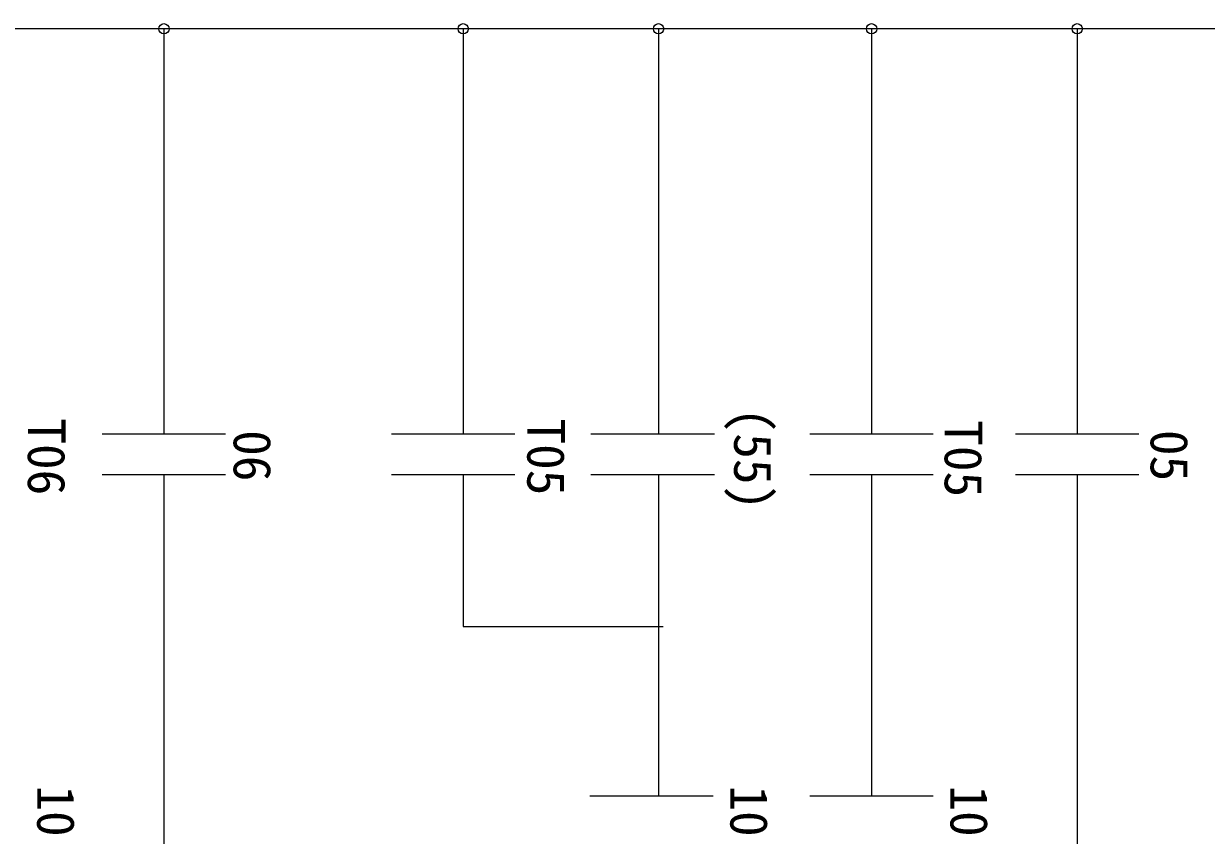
# Model space of a CAD drawing. Units: millimetres on the paper. Extents: x -288 to 1485, y -698 to 177.
# Drawn here: x 1163.8 to 1221.4, y -387.3 to -347.8 of the extents above; entities that cross this region are included whole.
import ezdxf
from ezdxf.enums import TextEntityAlignment as Align

# ---------------------------------------------------------------- set-up
doc = ezdxf.new("R2010")
doc.units = ezdxf.units.MM
doc.header["$PDMODE"] = 32
doc.header["$PDSIZE"] = 0.5
for name, color, linetype, lineweight in [('0-1_外形1', 3, 'Continuous', 25), ('0-7_極太線外形', 3, 'Continuous', 25), ('0-A_寸法文字', 1, 'Continuous', 9), ('0-F', 3, 'Continuous', 25)]:
    doc.layers.add(name, color=color, linetype=linetype, lineweight=lineweight)
doc.styles.add('ＭＳ ゴシック', font='')
doc.styles.get('ＭＳ ゴシック').set_extended_font_data('MS Gothic')

msp = doc.modelspace()

# ---------------------------------------------------------------- linework, layer by layer
at = {"layer": '0-1_外形1'}
for p, q in [((1457.636, -348.073), (977.017, -348.073)), ((1170.663, -348.073), (1170.663, -367.798)), ((1185.218, -348.073), (1185.218, -367.798)), ((1194.72, -348.073), (1194.72, -367.798)), ((1215.084, -348.073), (1215.084, -367.798)), ((1170.663, -369.771), (1170.663, -395.99)), ((1185.218, -369.771), (1185.218, -377.164)), ((1194.72, -369.771), (1194.72, -385.418)), ((1215.084, -369.771), (1215.084, -395.99)), ((1185.218, -377.164), (1194.952, -377.164))]:
    msp.add_line(p, q, dxfattribs=at)
for p in [(1170.663, -348.073), (1185.218, -348.073), (1194.72, -348.073), (1205.084, -348.073), (1215.084, -348.073)]:
    msp.add_point(p, dxfattribs=at)
at = {"layer": '0-7_極太線外形'}
for p, q in [((1173.663, -367.798), (1167.663, -367.798)), ((1187.724, -367.798), (1181.724, -367.798)), ((1197.434, -367.798), (1191.434, -367.798)), ((1208.084, -367.798), (1202.084, -367.798)), ((1218.084, -367.798), (1212.084, -367.798)), ((1173.663, -369.771), (1167.663, -369.771)), ((1187.724, -369.771), (1181.724, -369.771)), ((1197.434, -369.771), (1191.434, -369.771)), ((1208.084, -369.771), (1202.084, -369.771)), ((1218.084, -369.771), (1212.084, -369.771)), ((1197.378, -385.418), (1191.378, -385.418)), ((1208.084, -385.418), (1202.084, -385.418))]:
    msp.add_line(p, q, dxfattribs=at)
at = {"layer": '0-F'}
for p, q in [((1205.084, -348.073), (1205.084, -367.798)), ((1205.084, -369.771), (1205.084, -385.418))]:
    msp.add_line(p, q, dxfattribs=at)
msp.add_point((1170.663, -348.073), dxfattribs=at)

# ---------------------------------------------------------------- texts
at = {"layer": '0-A_寸法文字', "color": 4, "style": 'ＭＳ ゴシック'}
for s, p in [('(55)', (1197.846, -366.51)), ('T06', (1163.492, -367.032)), ('T05', (1187.785, -367.036)), ('T05', (1208.087, -367.124)), ('06', (1173.501, -367.606)), ('05', (1218.105, -367.595)), ('10', (1163.947, -384.893)), ('10', (1197.663, -384.893)), ('10', (1208.369, -384.893))]:
    msp.add_text(s, height=1.833, rotation=270, dxfattribs=at).set_placement(p, align=Align.BOTTOM_LEFT)

doc.saveas('drawing.dxf')
